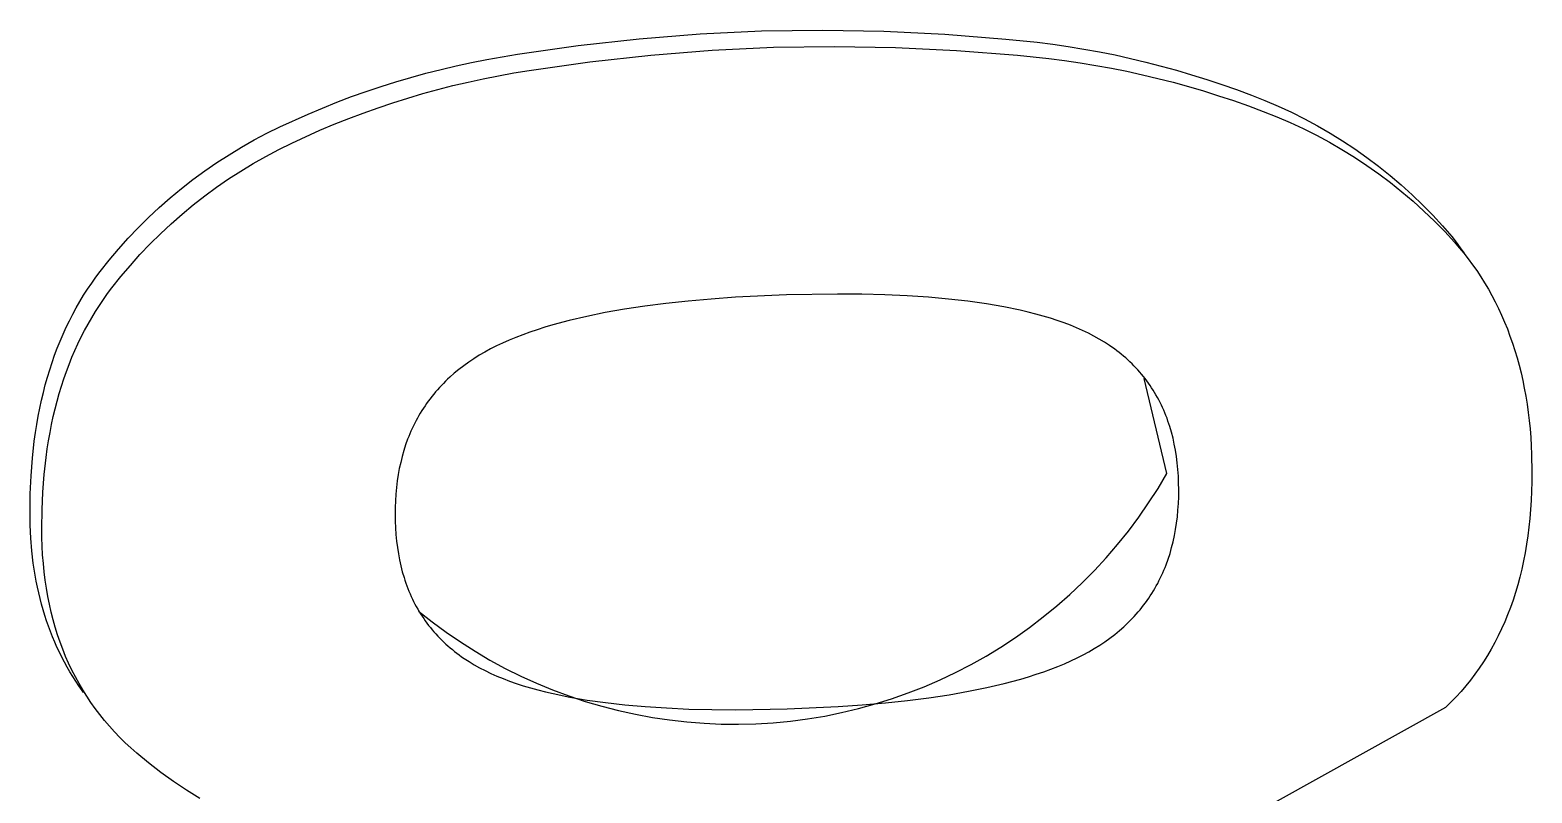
# Model space of a CAD drawing. Header units: millimetres. Extents: x -665 to 1920, y -373 to 1434.
# Drawn here: x 11.279 to 12.681, y 320.412 to 321.124 of the extents above; entities that cross this region are included whole.
import ezdxf

# ---------------------------------------------------------------- set-up
doc = ezdxf.new("R2010")
doc.units = ezdxf.units.MM
doc.header["$MEASUREMENT"] = 0
doc.layers.add('Utwórz2D linie widoczne', color=7, linetype='Continuous', true_color=0x000000)

msp = doc.modelspace()

# ---------------------------------------------------------------- linework, layer by layer
at = {"layer": 'Utwórz2D linie widoczne'}
for p, q in [((11.8474, 321.1159), (11.9045, 321.1206)), ((11.9045, 321.1206), (11.9618, 321.1234)), ((11.9618, 321.1234), (12.0188, 321.1241)), ((12.0188, 321.1241), (12.0758, 321.123)), ((12.0758, 321.123), (12.1328, 321.1202)), ((12.1328, 321.1202), (12.1897, 321.1157)), ((11.7337, 321.1015), (11.7904, 321.1096)), ((11.7904, 321.1096), (11.8474, 321.1159)), ((11.9156, 321.1053), (11.9728, 321.1082)), ((11.9728, 321.1082), (12.0298, 321.1088)), ((12.0298, 321.1088), (12.0869, 321.1078)), ((12.0869, 321.1078), (12.1439, 321.105)), ((12.1897, 321.1157), (12.219, 321.1127)), ((12.219, 321.1127), (12.2336, 321.1109)), ((12.2336, 321.1109), (12.2482, 321.1087)), ((12.2482, 321.1087), (12.2628, 321.1063)), ((12.2628, 321.1063), (12.2774, 321.1037)), ((11.6766, 321.0907), (11.6908, 321.0938)), ((11.6908, 321.0938), (11.7051, 321.0966)), ((11.7051, 321.0966), (11.7194, 321.0992)), ((11.7194, 321.0992), (11.7337, 321.1015)), ((11.7447, 321.0862), (11.8014, 321.0943)), ((11.8014, 321.0943), (11.8584, 321.1007)), ((11.8584, 321.1007), (11.9156, 321.1053)), ((12.1439, 321.105), (12.2007, 321.1005)), ((12.2007, 321.1005), (12.23, 321.0975)), ((12.23, 321.0975), (12.2447, 321.0956)), ((12.2447, 321.0956), (12.2593, 321.0935)), ((12.2593, 321.0935), (12.2739, 321.0911)), ((12.2774, 321.1037), (12.2919, 321.1008)), ((12.2919, 321.1008), (12.3063, 321.0976)), ((12.3063, 321.0976), (12.3207, 321.0942)), ((12.3207, 321.0942), (12.335, 321.0905)), ((11.6203, 321.0758), (11.6342, 321.0799)), ((11.6342, 321.0799), (11.6483, 321.0838)), ((11.6483, 321.0838), (11.6624, 321.0874)), ((11.6624, 321.0874), (11.6766, 321.0907)), ((11.6876, 321.0755), (11.7018, 321.0786)), ((11.7018, 321.0786), (11.7161, 321.0814)), ((11.7161, 321.0814), (11.7304, 321.084)), ((11.7304, 321.084), (11.7447, 321.0862)), ((12.2739, 321.0911), (12.2884, 321.0885)), ((12.2884, 321.0885), (12.3029, 321.0856)), ((12.3029, 321.0856), (12.3174, 321.0824)), ((12.3174, 321.0824), (12.3317, 321.079)), ((12.3317, 321.079), (12.3461, 321.0753)), ((12.335, 321.0905), (12.3493, 321.0866)), ((12.3493, 321.0866), (12.3634, 321.0824)), ((12.3634, 321.0824), (12.3775, 321.078)), ((12.3775, 321.078), (12.3915, 321.0734)), ((11.5788, 321.0619), (11.5926, 321.0668)), ((11.5926, 321.0668), (11.6064, 321.0714)), ((11.6064, 321.0714), (11.6203, 321.0758)), ((11.6313, 321.0606), (11.6453, 321.0647)), ((11.6453, 321.0647), (11.6593, 321.0686)), ((11.6593, 321.0686), (11.6734, 321.0722)), ((11.6734, 321.0722), (11.6876, 321.0755)), ((12.3461, 321.0753), (12.3603, 321.0714)), ((12.3603, 321.0714), (12.3745, 321.0672)), ((12.3745, 321.0672), (12.3886, 321.0628)), ((12.3915, 321.0734), (12.4054, 321.0685)), ((12.4054, 321.0685), (12.4192, 321.0633)), ((11.5383, 321.0457), (11.5517, 321.0513)), ((11.5517, 321.0513), (11.5652, 321.0567)), ((11.5652, 321.0567), (11.5788, 321.0619)), ((11.5898, 321.0466), (11.6036, 321.0515)), ((11.6036, 321.0515), (11.6174, 321.0562)), ((11.6174, 321.0562), (11.6313, 321.0606)), ((12.3886, 321.0628), (12.4026, 321.0582)), ((12.4026, 321.0582), (12.4165, 321.0533)), ((12.4165, 321.0533), (12.4303, 321.0481)), ((12.4192, 321.0633), (12.4318, 321.0584)), ((12.4318, 321.0584), (12.4443, 321.053)), ((12.4443, 321.053), (12.4567, 321.0473)), ((11.5119, 321.0337), (11.5383, 321.0457)), ((11.5493, 321.0305), (11.5627, 321.0361)), ((11.5627, 321.0361), (11.5762, 321.0415)), ((11.5762, 321.0415), (11.5898, 321.0466)), ((12.4303, 321.0481), (12.4429, 321.0432)), ((12.4429, 321.0432), (12.4554, 321.0378)), ((12.4554, 321.0378), (12.4677, 321.0321)), ((12.4567, 321.0473), (12.4689, 321.0412)), ((12.4689, 321.0412), (12.4809, 321.0347)), ((11.476, 321.0148), (11.4878, 321.0215)), ((11.4878, 321.0215), (11.4998, 321.0278)), ((11.4998, 321.0278), (11.5119, 321.0337)), ((11.5229, 321.0185), (11.5493, 321.0305)), ((12.4677, 321.0321), (12.4799, 321.026)), ((12.4799, 321.026), (12.492, 321.0195)), ((12.4809, 321.0347), (12.4928, 321.0278)), ((12.4928, 321.0278), (12.5044, 321.0206)), ((11.4529, 321.0004), (11.4644, 321.0077)), ((11.4644, 321.0077), (11.476, 321.0148)), ((11.4988, 321.0062), (11.5108, 321.0125)), ((11.5108, 321.0125), (11.5229, 321.0185)), ((12.492, 321.0195), (12.5038, 321.0126)), ((12.5038, 321.0126), (12.5155, 321.0054)), ((12.5044, 321.0206), (12.5159, 321.0131)), ((12.5159, 321.0131), (12.5271, 321.0052)), ((11.4417, 320.9926), (11.4529, 321.0004)), ((11.4754, 320.9925), (11.487, 320.9996)), ((11.487, 320.9996), (11.4988, 321.0062)), ((12.5155, 321.0054), (12.5269, 320.9978)), ((12.5269, 320.9978), (12.5381, 320.9899)), ((12.5271, 321.0052), (12.538, 320.9969)), ((12.538, 320.9969), (12.5487, 320.9884)), ((11.42, 320.9762), (11.4307, 320.9846)), ((11.4307, 320.9846), (11.4417, 320.9926)), ((11.4527, 320.9774), (11.464, 320.9851)), ((11.464, 320.9851), (11.4754, 320.9925)), ((12.5381, 320.9899), (12.5491, 320.9817)), ((12.5487, 320.9884), (12.5591, 320.9795)), ((12.5491, 320.9817), (12.5598, 320.9731)), ((12.5591, 320.9795), (12.5693, 320.9703)), ((11.3992, 320.9585), (11.4095, 320.9675)), ((11.4095, 320.9675), (11.42, 320.9762)), ((11.431, 320.9609), (11.4417, 320.9693)), ((11.4417, 320.9693), (11.4527, 320.9774)), ((12.5598, 320.9731), (12.5702, 320.9643)), ((12.5693, 320.9703), (12.5791, 320.9609)), ((11.3893, 320.9492), (11.3992, 320.9585)), ((11.4102, 320.9432), (11.4205, 320.9522)), ((11.4205, 320.9522), (11.431, 320.9609)), ((12.5702, 320.9643), (12.5803, 320.9551)), ((12.5791, 320.9609), (12.5886, 320.9512)), ((12.5803, 320.9551), (12.5902, 320.9457)), ((11.3702, 320.9298), (11.3796, 320.9396)), ((11.3796, 320.9396), (11.3893, 320.9492)), ((11.4003, 320.9339), (11.4102, 320.9432)), ((12.5886, 320.9512), (12.5978, 320.9413)), ((12.5902, 320.9457), (12.5997, 320.936)), ((12.5978, 320.9413), (12.6021, 320.9363)), ((11.3611, 320.9197), (11.3702, 320.9298)), ((11.3812, 320.9145), (11.3906, 320.9244)), ((11.3906, 320.9244), (11.4003, 320.9339)), ((12.5997, 320.936), (12.6089, 320.926)), ((12.6021, 320.9363), (12.6063, 320.9313)), ((12.6063, 320.9313), (12.6103, 320.9262)), ((12.6089, 320.926), (12.6133, 320.9209)), ((12.6103, 320.9262), (12.6142, 320.9209)), ((11.344, 320.8988), (11.3524, 320.9094)), ((11.3524, 320.9094), (11.3611, 320.9197)), ((11.3722, 320.9044), (11.3812, 320.9145)), ((12.6133, 320.9209), (12.6176, 320.9157)), ((12.6142, 320.9209), (12.6179, 320.9159)), ((12.6176, 320.9157), (12.6218, 320.9104)), ((12.6218, 320.9104), (12.6258, 320.905)), ((11.34, 320.8934), (11.344, 320.8988)), ((11.3634, 320.8941), (11.3722, 320.9044)), ((12.6258, 320.905), (12.6297, 320.8995)), ((12.6297, 320.8995), (12.6334, 320.8938)), ((11.3286, 320.8766), (11.3323, 320.8823)), ((11.3323, 320.8823), (11.3361, 320.8879)), ((11.3361, 320.8879), (11.34, 320.8934)), ((11.351, 320.8782), (11.355, 320.8836)), ((11.355, 320.8836), (11.3634, 320.8941)), ((12.6334, 320.8938), (12.637, 320.8881)), ((12.637, 320.8881), (12.6405, 320.8823)), ((12.6405, 320.8823), (12.6438, 320.8763)), ((11.3217, 320.8649), (11.3251, 320.8708)), ((11.3251, 320.8708), (11.3286, 320.8766)), ((11.3433, 320.8671), (11.3471, 320.8727)), ((11.3471, 320.8727), (11.351, 320.8782)), ((11.8724, 320.8689), (11.8526, 320.8664)), ((11.8932, 320.8711), (11.8724, 320.8689)), ((11.9148, 320.873), (11.8932, 320.8711)), ((11.9373, 320.8746), (11.9148, 320.873)), ((11.985, 320.8768), (11.9373, 320.8746)), ((12.0327, 320.8776), (11.985, 320.8768)), ((12.0553, 320.8774), (12.0327, 320.8776)), ((12.0769, 320.8769), (12.0553, 320.8774)), ((12.0976, 320.8759), (12.0769, 320.8769)), ((12.1175, 320.8746), (12.0976, 320.8759)), ((12.1364, 320.873), (12.1175, 320.8746)), ((12.1545, 320.8709), (12.1364, 320.873)), ((12.1717, 320.8685), (12.1545, 320.8709)), ((12.1879, 320.8657), (12.1717, 320.8685)), ((12.6438, 320.8763), (12.647, 320.8703)), ((12.647, 320.8703), (12.65, 320.8641)), ((11.3153, 320.8528), (11.3184, 320.8589)), ((11.3184, 320.8589), (11.3217, 320.8649)), ((11.3327, 320.8497), (11.3361, 320.8556)), ((11.3361, 320.8556), (11.3396, 320.8614)), ((11.3396, 320.8614), (11.3433, 320.8671)), ((11.7984, 320.8568), (11.7821, 320.853)), ((11.8156, 320.8603), (11.7984, 320.8568)), ((11.8336, 320.8635), (11.8156, 320.8603)), ((11.8526, 320.8664), (11.8336, 320.8635)), ((12.2033, 320.8625), (12.1879, 320.8657)), ((12.2107, 320.8608), (12.2033, 320.8625)), ((12.2178, 320.859), (12.2107, 320.8608)), ((12.2248, 320.8571), (12.2178, 320.859)), ((12.2315, 320.8551), (12.2248, 320.8571)), ((12.2379, 320.853), (12.2315, 320.8551)), ((12.65, 320.8641), (12.6529, 320.8579)), ((12.6529, 320.8579), (12.6556, 320.8515)), ((11.3066, 320.8338), (11.3094, 320.8402)), ((11.3094, 320.8402), (11.3123, 320.8466)), ((11.3123, 320.8466), (11.3153, 320.8528)), ((11.3263, 320.8376), (11.3294, 320.8437)), ((11.3294, 320.8437), (11.3327, 320.8497)), ((11.7387, 320.8397), (11.7322, 320.8372)), ((11.7454, 320.8421), (11.7387, 320.8397)), ((11.7523, 320.8444), (11.7454, 320.8421)), ((11.7594, 320.8467), (11.7523, 320.8444)), ((11.7668, 320.8489), (11.7594, 320.8467)), ((11.7821, 320.853), (11.7668, 320.8489)), ((12.2442, 320.8508), (12.2379, 320.853)), ((12.2502, 320.8485), (12.2442, 320.8508)), ((12.256, 320.8461), (12.2502, 320.8485)), ((12.2616, 320.8437), (12.256, 320.8461)), ((12.267, 320.8411), (12.2616, 320.8437)), ((12.2721, 320.8384), (12.267, 320.8411)), ((12.6556, 320.8515), (12.6583, 320.8451)), ((12.6583, 320.8451), (12.6607, 320.8385)), ((11.3015, 320.8206), (11.304, 320.8273)), ((11.304, 320.8273), (11.3066, 320.8338)), ((11.3204, 320.825), (11.3233, 320.8313)), ((11.3233, 320.8313), (11.3263, 320.8376)), ((11.7086, 320.8264), (11.7032, 320.8235)), ((11.7141, 320.8292), (11.7086, 320.8264)), ((11.7199, 320.8319), (11.7141, 320.8292)), ((11.726, 320.8346), (11.7199, 320.8319)), ((11.7322, 320.8372), (11.726, 320.8346)), ((12.2771, 320.8356), (12.2721, 320.8384)), ((12.282, 320.8327), (12.2771, 320.8356)), ((12.2867, 320.8296), (12.282, 320.8327)), ((12.289, 320.828), (12.2867, 320.8296)), ((12.2912, 320.8264), (12.289, 320.828)), ((12.2934, 320.8248), (12.2912, 320.8264)), ((12.6607, 320.8385), (12.6631, 320.8318)), ((12.6631, 320.8318), (12.6653, 320.8251)), ((11.2969, 320.807), (11.2992, 320.8139)), ((11.2992, 320.8139), (11.3015, 320.8206)), ((11.3125, 320.8054), (11.315, 320.812)), ((11.315, 320.812), (11.3177, 320.8186)), ((11.3177, 320.8186), (11.3204, 320.825)), ((11.6882, 320.8141), (11.6836, 320.8108)), ((11.693, 320.8173), (11.6882, 320.8141)), ((11.698, 320.8205), (11.693, 320.8173)), ((11.7032, 320.8235), (11.698, 320.8205)), ((12.2956, 320.8231), (12.2934, 320.8248)), ((12.2977, 320.8214), (12.2956, 320.8231)), ((12.2998, 320.8197), (12.2977, 320.8214)), ((12.3018, 320.818), (12.2998, 320.8197)), ((12.3038, 320.8162), (12.3018, 320.818)), ((12.3057, 320.8144), (12.3038, 320.8162)), ((12.3077, 320.8125), (12.3057, 320.8144)), ((12.3095, 320.8107), (12.3077, 320.8125)), ((12.6653, 320.8251), (12.6673, 320.8182)), ((12.6673, 320.8182), (12.6692, 320.8112)), ((12.6692, 320.8112), (12.671, 320.8042)), ((11.2928, 320.793), (11.2948, 320.8)), ((11.2948, 320.8), (11.2969, 320.807)), ((11.3079, 320.7918), (11.3102, 320.7986)), ((11.3102, 320.7986), (11.3125, 320.8054)), ((11.6685, 320.7982), (11.6665, 320.7963)), ((11.6705, 320.8001), (11.6685, 320.7982)), ((11.6747, 320.8037), (11.6705, 320.8001)), ((11.679, 320.8073), (11.6747, 320.8037)), ((11.6836, 320.8108), (11.679, 320.8073)), ((12.3114, 320.8087), (12.3095, 320.8107)), ((12.3131, 320.8068), (12.3114, 320.8087)), ((12.3149, 320.8048), (12.3131, 320.8068)), ((12.3166, 320.8028), (12.3149, 320.8048)), ((12.3183, 320.8008), (12.3166, 320.8028)), ((12.3199, 320.7988), (12.3183, 320.8008)), ((12.3403, 320.7101), (12.3191, 320.7988)), ((12.3215, 320.7967), (12.3199, 320.7988)), ((12.671, 320.8042), (12.6726, 320.797)), ((11.2892, 320.7785), (11.291, 320.7858)), ((11.291, 320.7858), (11.2928, 320.793)), ((11.3038, 320.7777), (11.3058, 320.7848)), ((11.3058, 320.7848), (11.3079, 320.7918)), ((11.6555, 320.7842), (11.6538, 320.7821)), ((11.6572, 320.7863), (11.6555, 320.7842)), ((11.659, 320.7883), (11.6572, 320.7863)), ((11.6608, 320.7904), (11.659, 320.7883)), ((11.6627, 320.7924), (11.6608, 320.7904)), ((11.6646, 320.7943), (11.6627, 320.7924)), ((11.6665, 320.7963), (11.6646, 320.7943)), ((12.323, 320.7946), (12.3215, 320.7967)), ((12.3245, 320.7924), (12.323, 320.7946)), ((12.326, 320.7902), (12.3245, 320.7924)), ((12.3274, 320.788), (12.326, 320.7902)), ((12.3288, 320.7858), (12.3274, 320.788)), ((12.3301, 320.7835), (12.3288, 320.7858)), ((12.3314, 320.7812), (12.3301, 320.7835)), ((12.6726, 320.797), (12.6741, 320.7897)), ((12.6741, 320.7897), (12.6754, 320.7823)), ((11.2862, 320.7636), (11.2876, 320.7711)), ((11.2876, 320.7711), (11.2892, 320.7785)), ((11.3002, 320.7633), (11.302, 320.7705)), ((11.302, 320.7705), (11.3038, 320.7777)), ((11.6459, 320.7712), (11.6445, 320.7689)), ((11.6474, 320.7734), (11.6459, 320.7712)), ((11.6489, 320.7756), (11.6474, 320.7734)), ((11.6505, 320.7778), (11.6489, 320.7756)), ((11.6521, 320.78), (11.6505, 320.7778)), ((11.6538, 320.7821), (11.6521, 320.78)), ((12.3327, 320.7789), (12.3314, 320.7812)), ((12.3339, 320.7765), (12.3327, 320.7789)), ((12.3351, 320.7741), (12.3339, 320.7765)), ((12.3362, 320.7717), (12.3351, 320.7741)), ((12.3373, 320.7693), (12.3362, 320.7717)), ((12.3384, 320.7668), (12.3373, 320.7693)), ((12.6754, 320.7823), (12.6766, 320.7748)), ((12.6766, 320.7748), (12.6777, 320.7672)), ((11.2836, 320.7483), (11.2848, 320.756)), ((11.2848, 320.756), (11.2862, 320.7636)), ((11.2972, 320.7484), (11.2987, 320.7559)), ((11.2987, 320.7559), (11.3002, 320.7633)), ((11.6378, 320.7571), (11.6366, 320.7547)), ((11.6391, 320.7596), (11.6378, 320.7571)), ((11.6403, 320.7619), (11.6391, 320.7596)), ((11.6417, 320.7643), (11.6403, 320.7619)), ((11.643, 320.7666), (11.6417, 320.7643)), ((11.6445, 320.7689), (11.643, 320.7666)), ((12.3394, 320.7643), (12.3384, 320.7668)), ((12.3404, 320.7617), (12.3394, 320.7643)), ((12.3413, 320.7591), (12.3404, 320.7617)), ((12.3422, 320.7565), (12.3413, 320.7591)), ((12.343, 320.7539), (12.3422, 320.7565)), ((12.6777, 320.7672), (12.6786, 320.7596)), ((12.6786, 320.7596), (12.6794, 320.7518)), ((11.2825, 320.7405), (11.2836, 320.7483)), ((11.2958, 320.7408), (11.2972, 320.7484)), ((11.6312, 320.7421), (11.6293, 320.7369)), ((11.6322, 320.7447), (11.6312, 320.7421)), ((11.6332, 320.7472), (11.6322, 320.7447)), ((11.6343, 320.7498), (11.6332, 320.7472)), ((11.6354, 320.7522), (11.6343, 320.7498)), ((11.6366, 320.7547), (11.6354, 320.7522)), ((12.3446, 320.7486), (12.343, 320.7539)), ((12.346, 320.7431), (12.3446, 320.7486)), ((12.3472, 320.7375), (12.346, 320.7431)), ((12.6794, 320.7518), (12.6801, 320.7439)), ((12.6801, 320.7439), (12.6806, 320.7359)), ((11.2808, 320.7245), (11.2825, 320.7405)), ((11.2936, 320.7252), (11.2946, 320.7331)), ((11.2946, 320.7331), (11.2958, 320.7408)), ((11.6276, 320.7315), (11.6261, 320.7261)), ((11.6293, 320.7369), (11.6276, 320.7315)), ((12.3483, 320.7318), (12.3472, 320.7375)), ((12.3492, 320.7259), (12.3483, 320.7318)), ((12.6806, 320.7359), (12.6809, 320.7278)), ((12.6809, 320.7278), (12.6812, 320.7113)), ((11.2795, 320.7081), (11.2808, 320.7245)), ((11.2918, 320.7093), (11.2936, 320.7252)), ((11.6234, 320.7148), (11.6224, 320.7091)), ((11.6247, 320.7205), (11.6234, 320.7148)), ((11.6261, 320.7261), (11.6247, 320.7205)), ((12.35, 320.72), (12.3492, 320.7259)), ((12.3506, 320.7139), (12.35, 320.72)), ((12.351, 320.7077), (12.3506, 320.7139)), ((11.2788, 320.6913), (11.2795, 320.7081)), ((11.2905, 320.6929), (11.2918, 320.7093)), ((11.6215, 320.7032), (11.6208, 320.6971)), ((11.6224, 320.7091), (11.6215, 320.7032)), ((12.332, 320.6963), (12.3403, 320.7101)), ((12.3512, 320.7014), (12.351, 320.7077)), ((12.3513, 320.6949), (12.3512, 320.7014)), ((12.6812, 320.7024), (12.6809, 320.6937)), ((12.6812, 320.7113), (12.6812, 320.7024)), ((11.2785, 320.6741), (11.2788, 320.6913)), ((11.2898, 320.6761), (11.2905, 320.6929)), ((11.6202, 320.691), (11.6198, 320.6848)), ((11.6208, 320.6971), (11.6202, 320.691)), ((12.3232, 320.6827), (12.332, 320.6963)), ((12.351, 320.6822), (12.3513, 320.6885)), ((12.3513, 320.6885), (12.3513, 320.6949)), ((12.6805, 320.6851), (12.68, 320.6766)), ((12.6809, 320.6937), (12.6805, 320.6851)), ((11.2787, 320.6618), (11.2785, 320.6741)), ((11.2895, 320.6589), (11.2898, 320.6761)), ((11.6196, 320.6785), (11.6195, 320.672)), ((11.6195, 320.672), (11.6196, 320.6656)), ((11.6198, 320.6848), (11.6196, 320.6785)), ((12.314, 320.6694), (12.3232, 320.6827)), ((12.3501, 320.6698), (12.3506, 320.6759)), ((12.3506, 320.6759), (12.351, 320.6822)), ((12.68, 320.6766), (12.6793, 320.6683)), ((11.2793, 320.6498), (11.2787, 320.6618)), ((11.2896, 320.6505), (11.2895, 320.6589)), ((11.6196, 320.6656), (11.6198, 320.6593)), ((11.6198, 320.6593), (11.6203, 320.6531)), ((12.3043, 320.6564), (12.314, 320.6694)), ((12.3474, 320.6522), (12.3484, 320.658)), ((12.3484, 320.658), (12.3493, 320.6638)), ((12.3493, 320.6638), (12.3501, 320.6698)), ((12.6784, 320.6601), (12.6774, 320.652)), ((12.6793, 320.6683), (12.6784, 320.6601)), ((11.2803, 320.638), (11.2793, 320.6498)), ((11.2899, 320.6423), (11.2896, 320.6505)), ((11.6203, 320.6531), (11.6208, 320.647)), ((11.6208, 320.647), (11.6216, 320.6411)), ((12.2836, 320.6316), (12.2942, 320.6438)), ((12.2942, 320.6438), (12.3043, 320.6564)), ((12.3447, 320.641), (12.3461, 320.6465)), ((12.3461, 320.6465), (12.3474, 320.6522)), ((12.6762, 320.6441), (12.6749, 320.6362)), ((12.6774, 320.652), (12.6762, 320.6441)), ((11.2816, 320.6265), (11.2803, 320.638)), ((11.2903, 320.6343), (11.2899, 320.6423)), ((11.291, 320.6263), (11.2903, 320.6343)), ((11.6216, 320.6411), (11.6225, 320.6353)), ((11.6225, 320.6353), (11.6236, 320.6296)), ((11.6236, 320.6296), (11.6248, 320.624)), ((12.2727, 320.6197), (12.2836, 320.6316)), ((12.3396, 320.625), (12.3414, 320.6302)), ((12.3414, 320.6302), (12.3432, 320.6355)), ((12.3432, 320.6355), (12.3447, 320.641)), ((12.6749, 320.6362), (12.6734, 320.6285)), ((11.2824, 320.6208), (11.2816, 320.6265)), ((11.2833, 320.6152), (11.2824, 320.6208)), ((11.2843, 320.6097), (11.2833, 320.6152)), ((11.2917, 320.6184), (11.291, 320.6263)), ((11.2927, 320.6107), (11.2917, 320.6184)), ((11.6248, 320.624), (11.6262, 320.6185)), ((11.6262, 320.6185), (11.6278, 320.6132)), ((12.2613, 320.6082), (12.2727, 320.6197)), ((12.3341, 320.6124), (12.3353, 320.6149)), ((12.3353, 320.6149), (12.3364, 320.6174)), ((12.3364, 320.6174), (12.3375, 320.6199)), ((12.3375, 320.6199), (12.3386, 320.6224)), ((12.3386, 320.6224), (12.3396, 320.625)), ((12.6717, 320.621), (12.6699, 320.6135)), ((12.6734, 320.6285), (12.6717, 320.621)), ((11.2854, 320.6042), (11.2843, 320.6097)), ((11.2866, 320.5988), (11.2854, 320.6042)), ((11.2938, 320.6031), (11.2927, 320.6107)), ((11.2951, 320.5955), (11.2938, 320.6031)), ((11.6278, 320.6132), (11.6286, 320.6105)), ((11.6286, 320.6105), (11.6295, 320.6079)), ((11.6295, 320.6079), (11.6304, 320.6054)), ((11.6304, 320.6054), (11.6314, 320.6028)), ((11.6314, 320.6028), (11.6324, 320.6003)), ((12.2495, 320.5972), (12.2613, 320.6082)), ((12.3277, 320.6005), (12.329, 320.6029)), ((12.329, 320.6029), (12.3304, 320.6052)), ((12.3304, 320.6052), (12.3317, 320.6076)), ((12.3317, 320.6076), (12.3329, 320.61)), ((12.3329, 320.61), (12.3341, 320.6124)), ((12.668, 320.6062), (12.6658, 320.599)), ((12.6699, 320.6135), (12.668, 320.6062)), ((11.2879, 320.5934), (11.2866, 320.5988)), ((11.2893, 320.5881), (11.2879, 320.5934)), ((11.2908, 320.5829), (11.2893, 320.5881)), ((11.2966, 320.5881), (11.2951, 320.5955)), ((11.2983, 320.5808), (11.2966, 320.5881)), ((11.6324, 320.6003), (11.6334, 320.5979)), ((11.6334, 320.5979), (11.6345, 320.5954)), ((11.6345, 320.5954), (11.6357, 320.593)), ((11.6357, 320.593), (11.6368, 320.5906)), ((11.6368, 320.5906), (11.638, 320.5882)), ((11.638, 320.5882), (11.6393, 320.5859)), ((12.2374, 320.5865), (12.2495, 320.5972)), ((12.3169, 320.5851), (12.3185, 320.5872)), ((12.3185, 320.5872), (12.3202, 320.5894)), ((12.3202, 320.5894), (12.3217, 320.5915)), ((12.3217, 320.5915), (12.3233, 320.5937)), ((12.3233, 320.5937), (12.3248, 320.596)), ((12.3248, 320.596), (12.3262, 320.5983)), ((12.3262, 320.5983), (12.3277, 320.6005)), ((12.6636, 320.592), (12.6611, 320.5851)), ((12.6658, 320.599), (12.6636, 320.592)), ((11.2923, 320.5777), (11.2908, 320.5829)), ((11.294, 320.5726), (11.2923, 320.5777)), ((11.2958, 320.5676), (11.294, 320.5726)), ((11.3001, 320.5737), (11.2983, 320.5808)), ((11.3021, 320.5666), (11.3001, 320.5737)), ((11.6393, 320.5859), (11.6406, 320.5836)), ((11.6406, 320.5836), (11.6419, 320.5814)), ((11.6414, 320.5816), (11.6541, 320.5716)), ((11.6419, 320.5814), (11.6433, 320.5791)), ((11.6433, 320.5791), (11.6447, 320.5769)), ((11.6447, 320.5769), (11.6462, 320.5748)), ((11.6462, 320.5748), (11.6477, 320.5726)), ((11.6477, 320.5726), (11.6492, 320.5705)), ((12.212, 320.5665), (12.2248, 320.5763)), ((12.2248, 320.5763), (12.2374, 320.5865)), ((12.3041, 320.571), (12.306, 320.5729)), ((12.306, 320.5729), (12.3079, 320.5749)), ((12.3079, 320.5749), (12.3098, 320.5768)), ((12.3098, 320.5768), (12.3116, 320.5789)), ((12.3116, 320.5789), (12.3134, 320.5809)), ((12.3134, 320.5809), (12.3152, 320.583)), ((12.3152, 320.583), (12.3169, 320.5851)), ((12.6585, 320.5783), (12.6558, 320.5716)), ((12.6611, 320.5851), (12.6585, 320.5783)), ((11.2976, 320.5626), (11.2958, 320.5676)), ((11.2996, 320.5577), (11.2976, 320.5626)), ((11.3043, 320.5597), (11.3021, 320.5666)), ((11.3066, 320.5528), (11.3043, 320.5597)), ((11.6492, 320.5705), (11.6508, 320.5684)), ((11.6508, 320.5684), (11.6524, 320.5664)), ((11.6524, 320.5664), (11.6541, 320.5643)), ((11.6541, 320.5716), (11.6671, 320.562)), ((11.6541, 320.5643), (11.6558, 320.5623)), ((11.6558, 320.5623), (11.6575, 320.5604)), ((11.6575, 320.5604), (11.6593, 320.5584)), ((11.6671, 320.562), (11.6805, 320.5529)), ((12.1988, 320.5571), (12.212, 320.5665)), ((12.287, 320.5565), (12.2915, 320.5599)), ((12.2915, 320.5599), (12.2959, 320.5635)), ((12.2959, 320.5635), (12.3001, 320.5672)), ((12.3001, 320.5672), (12.3021, 320.5691)), ((12.3021, 320.5691), (12.3041, 320.571)), ((12.6498, 320.5587), (12.6465, 320.5524)), ((12.6528, 320.5651), (12.6498, 320.5587)), ((12.6558, 320.5716), (12.6528, 320.5651)), ((11.3016, 320.5528), (11.2996, 320.5577)), ((11.3037, 320.548), (11.3016, 320.5528)), ((11.306, 320.5433), (11.3037, 320.548)), ((11.3091, 320.5461), (11.3066, 320.5528)), ((11.3118, 320.5395), (11.3091, 320.5461)), ((11.6593, 320.5584), (11.6611, 320.5565)), ((11.6611, 320.5565), (11.663, 320.5547)), ((11.663, 320.5547), (11.6649, 320.5528)), ((11.6649, 320.5528), (11.6669, 320.551)), ((11.6669, 320.551), (11.6688, 320.5492)), ((11.6688, 320.5492), (11.6709, 320.5475)), ((11.6709, 320.5475), (11.673, 320.5458)), ((11.673, 320.5458), (11.6751, 320.5441)), ((11.6805, 320.5529), (11.6941, 320.5442)), ((12.1715, 320.5398), (12.1853, 320.5482)), ((12.1853, 320.5482), (12.1988, 320.5571)), ((12.2673, 320.5438), (12.2725, 320.5468)), ((12.2725, 320.5468), (12.2775, 320.5499)), ((12.2775, 320.5499), (12.2823, 320.5532)), ((12.2823, 320.5532), (12.287, 320.5565)), ((12.6431, 320.5462), (12.6396, 320.5402)), ((12.6465, 320.5524), (12.6431, 320.5462)), ((11.3083, 320.5386), (11.306, 320.5433)), ((11.3107, 320.534), (11.3083, 320.5386)), ((11.3132, 320.5295), (11.3107, 320.534)), ((11.3146, 320.533), (11.3118, 320.5395)), ((11.3177, 320.5266), (11.3146, 320.533)), ((11.6751, 320.5441), (11.6772, 320.5424)), ((11.6772, 320.5424), (11.6794, 320.5408)), ((11.6794, 320.5408), (11.6816, 320.5392)), ((11.6816, 320.5392), (11.6839, 320.5376)), ((11.6839, 320.5376), (11.6886, 320.5346)), ((11.6886, 320.5346), (11.6934, 320.5316)), ((11.6934, 320.5316), (11.6984, 320.5288)), ((11.6941, 320.5442), (11.7081, 320.536)), ((11.7081, 320.536), (11.7223, 320.5283)), ((12.143, 320.5245), (12.1574, 320.5319)), ((12.1574, 320.5319), (12.1715, 320.5398)), ((12.2383, 320.5301), (12.2446, 320.5326)), ((12.2446, 320.5326), (12.2506, 320.5353)), ((12.2506, 320.5353), (12.2564, 320.5381)), ((12.2564, 320.5381), (12.262, 320.5409)), ((12.262, 320.5409), (12.2673, 320.5438)), ((12.6359, 320.5343), (12.632, 320.5286)), ((12.6396, 320.5402), (12.6359, 320.5343)), ((11.3158, 320.525), (11.3132, 320.5295)), ((11.3185, 320.5206), (11.3158, 320.525)), ((11.3209, 320.5204), (11.3177, 320.5266)), ((11.3213, 320.5162), (11.3185, 320.5206)), ((11.3243, 320.5142), (11.3209, 320.5204)), ((11.6984, 320.5288), (11.7036, 320.5262)), ((11.7036, 320.5262), (11.709, 320.5236)), ((11.709, 320.5236), (11.7145, 320.5211)), ((11.7145, 320.5211), (11.7204, 320.5187)), ((11.7204, 320.5187), (11.7264, 320.5164)), ((11.7223, 320.5283), (11.7368, 320.5211)), ((11.7368, 320.5211), (11.7515, 320.5145)), ((12.1136, 320.5112), (12.1284, 320.5176)), ((12.1284, 320.5176), (12.143, 320.5245)), ((12.1884, 320.5142), (12.2038, 320.5183)), ((12.2038, 320.5183), (12.2111, 320.5205)), ((12.2111, 320.5205), (12.2183, 320.5228)), ((12.2183, 320.5228), (12.2252, 320.5251)), ((12.2252, 320.5251), (12.2319, 320.5276)), ((12.2319, 320.5276), (12.2383, 320.5301)), ((12.6239, 320.5174), (12.6195, 320.512)), ((12.628, 320.5229), (12.6239, 320.5174)), ((12.632, 320.5286), (12.628, 320.5229)), ((11.3242, 320.5119), (11.3213, 320.5162)), ((11.3272, 320.5077), (11.3242, 320.5119)), ((11.3278, 320.5082), (11.3243, 320.5142)), ((11.3285, 320.5059), (11.3272, 320.5077)), ((11.3315, 320.5022), (11.3278, 320.5082)), ((11.7264, 320.5164), (11.7326, 320.5142)), ((11.7326, 320.5142), (11.7391, 320.5121)), ((11.7391, 320.5121), (11.7458, 320.5101)), ((11.7458, 320.5101), (11.7527, 320.5082)), ((11.7515, 320.5145), (11.7664, 320.5083)), ((11.7527, 320.5082), (11.7599, 320.5064)), ((11.7599, 320.5064), (11.7672, 320.5047)), ((11.7664, 320.5083), (11.7816, 320.5027)), ((11.7672, 320.5047), (11.7826, 320.5015)), ((11.7816, 320.5027), (11.7969, 320.4975)), ((12.0832, 320.4999), (12.0985, 320.5053)), ((12.0985, 320.5053), (12.1136, 320.5112)), ((12.1179, 320.5008), (12.1369, 320.5037)), ((12.1369, 320.5037), (12.155, 320.5069)), ((12.155, 320.5069), (12.1721, 320.5104)), ((12.1721, 320.5104), (12.1884, 320.5142)), ((12.615, 320.5068), (12.6104, 320.5017)), ((12.6195, 320.512), (12.615, 320.5068)), ((11.3354, 320.4964), (11.3315, 320.5022)), ((11.3395, 320.4907), (11.3354, 320.4964)), ((11.3437, 320.4851), (11.3395, 320.4907)), ((11.7826, 320.5015), (11.7989, 320.4987)), ((11.7969, 320.4975), (11.8124, 320.493)), ((11.7989, 320.4987), (11.8161, 320.4963)), ((11.8124, 320.493), (11.8281, 320.4889)), ((11.8161, 320.4963), (11.8341, 320.4942)), ((11.8281, 320.4889), (11.8439, 320.4854)), ((11.8341, 320.4942), (11.8531, 320.4926)), ((11.8531, 320.4926), (11.8729, 320.4913)), ((11.8729, 320.4913), (11.8937, 320.4903)), ((11.8937, 320.4903), (11.9153, 320.4898)), ((11.9153, 320.4898), (11.9378, 320.4896)), ((11.9378, 320.4896), (11.9855, 320.4904)), ((11.9855, 320.4904), (12.0332, 320.4926)), ((12.0332, 320.4926), (12.0558, 320.4942)), ((12.0365, 320.487), (12.0522, 320.4908)), ((12.0522, 320.4908), (12.0678, 320.4951)), ((12.0558, 320.4942), (12.0774, 320.4961)), ((12.0678, 320.4951), (12.0832, 320.4999)), ((12.0774, 320.4961), (12.0981, 320.4983)), ((12.0981, 320.4983), (12.1179, 320.5008)), ((12.6006, 320.4918), (12.3905, 320.3752)), ((12.6056, 320.4967), (12.6006, 320.4918)), ((12.6104, 320.5017), (12.6056, 320.4967)), ((11.3481, 320.4797), (11.3437, 320.4851)), ((11.3527, 320.4743), (11.3481, 320.4797)), ((11.8439, 320.4854), (11.8598, 320.4825)), ((11.8598, 320.4825), (11.8758, 320.4801)), ((11.8758, 320.4801), (11.8918, 320.4783)), ((11.8918, 320.4783), (11.908, 320.477)), ((11.908, 320.477), (11.9241, 320.4763)), ((11.9241, 320.4763), (11.9403, 320.4762)), ((11.9403, 320.4762), (11.9564, 320.4766)), ((11.9564, 320.4766), (11.9726, 320.4776)), ((11.9726, 320.4776), (11.9887, 320.4791)), ((11.9887, 320.4791), (12.0047, 320.4812)), ((12.0047, 320.4812), (12.0207, 320.4838)), ((12.0207, 320.4838), (12.0365, 320.487)), ((11.3574, 320.469), (11.3527, 320.4743)), ((11.3624, 320.4639), (11.3574, 320.469)), ((11.3675, 320.4589), (11.3624, 320.4639)), ((11.3727, 320.454), (11.3675, 320.4589)), ((11.3782, 320.4492), (11.3727, 320.454)), ((11.3893, 320.44), (11.3782, 320.4492)), ((11.4007, 320.4311), (11.3893, 320.44)), ((11.4125, 320.4227), (11.4007, 320.4311)), ((11.4246, 320.4146), (11.4125, 320.4227)), ((11.437, 320.4069), (11.4246, 320.4146))]:
    msp.add_line(p, q, dxfattribs=at)

doc.saveas('drawing.dxf')
